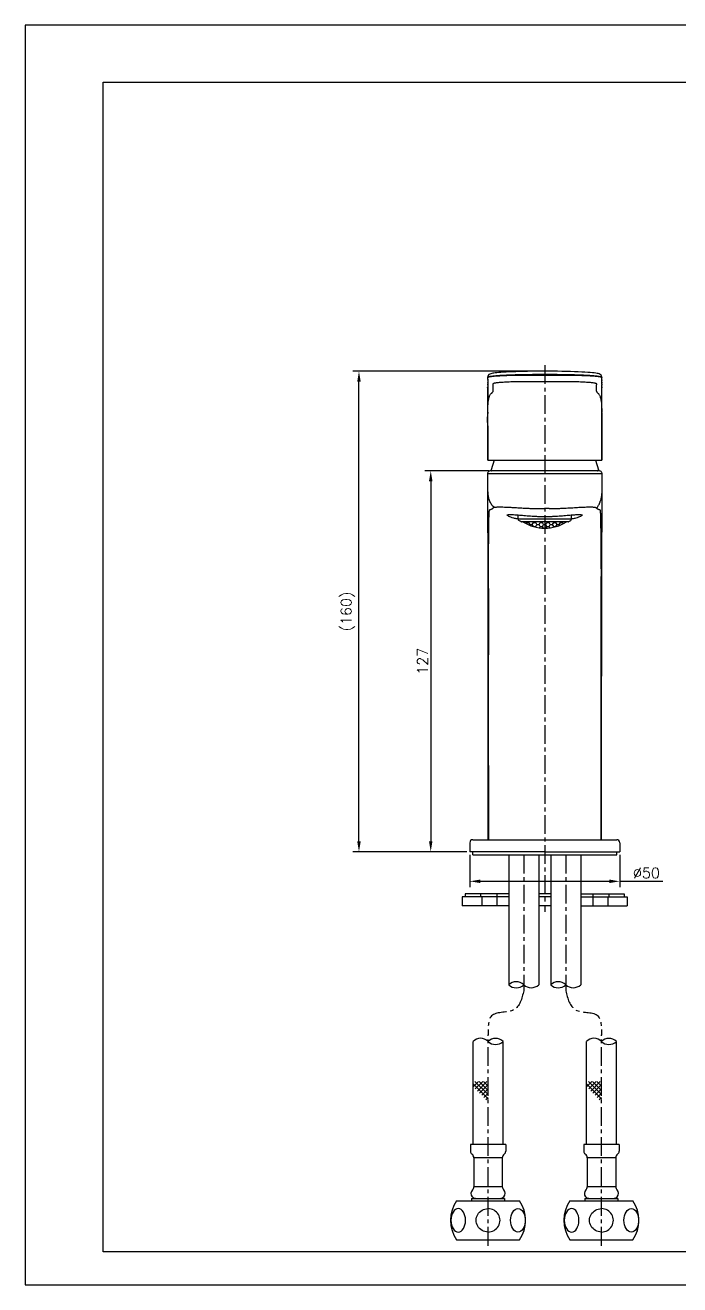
# Model space of a CAD drawing. Extents: x 20490 to 21084, y -3930 to -3510.
# Drawn here: x 20489.9 to 20708.2, y -3930.2 to -3510.2 of the extents above; entities that cross this region are included whole.
import ezdxf

# ---------------------------------------------------------------- set-up
doc = ezdxf.new("R2010")
doc.units = 0
doc.header["$LTSCALE"] = 5
doc.header["$MEASUREMENT"] = 0
doc.linetypes.add('CENTER', pattern=[2, 1.25, -0.25, 0.25, -0.25])
doc.layers.get('0').update_dxf_attribs({"color": 2, "linetype": 'CONTINUOUS'})
doc.layers.get('Defpoints').update_dxf_attribs({"linetype": 'CONTINUOUS'})
for name, color, linetype in [('02___PRT_ALL_AXES', 7, 'CONTINUOUS'), ('CENTER', 1, 'CENTER'), ('CL', 1, 'CENTER'), ('D', 2, 'CONTINUOUS'), ('DIM', 2, 'CONTINUOUS'), ('DWG', 7, 'CONTINUOUS'), ('TXT', 4, 'CONTINUOUS')]:
    doc.layers.add(name, color=color, linetype=linetype)
doc.styles.add('GHS', font='romans', dxfattribs={"bigfont": 'ghs'})
doc.dimstyles.new('HONG', dxfattribs={"dimscale": 0, "dimtxt": 3.5, "dimasz": 3.5, "dimexe": 2, "dimexo": 1, "dimgap": 1, "dimtad": 1, "dimdec": 4, "dimdsep": 46, "dimtxsty": 'GHS', "dimcen": 3, "dimclrd": 2, "dimclre": 2, "dimclrt": 2, "dimadec": 0, "dimazin": 0, "dimtfac": 1, "dimtdec": 4, "dimtmove": 0, "dimatfit": 2, "dimfxl": 0, "dimtvp": 1, "dimtolj": 1, "dimarcsym": 0})

# ---------------------------------------------------------------- blocks, each defined once
blk = doc.blocks.new('*D0')
at = {"layer": 'D', "color": 2, "lineweight": -2}
for p, q in [((20662.16, -3625.54), (20599.21, -3625.54)), ((20601.21, -3782.25), (20601.21, -3629.04)), ((20637.16, -3785.75), (20599.21, -3785.75))]:
    blk.add_line(p, q, dxfattribs=at)
at = {"layer": 'D', "color": 2}
for points in [[(20600.63, -3629.04), (20601.79, -3629.04), (20601.21, -3625.54)], [(20600.63, -3782.25), (20601.79, -3782.25), (20601.21, -3785.75)]]:
    blk.add_solid(points, dxfattribs=at)
at = {"layer": 'Defpoints', "color": 0}
for p in [(20601.21, -3625.54), (20663.16, -3625.54), (20638.16, -3785.75)]:
    blk.add_point(p, dxfattribs=at)
at = {"layer": 'D', "color": 2, "insert": (20597.54, -3705.65), "char_height": 3.5, "attachment_point": 5, "rotation": 90, "style": 'GHS'}
blk.add_mtext('\\A1;(160)', dxfattribs=at)
blk = doc.blocks.new('*D1')
at = {"layer": 'D', "color": 2, "lineweight": -2}
for p, q in [((20644.57, -3658.75), (20623.14, -3658.75)), ((20625.14, -3662.25), (20625.14, -3782.25)), ((20629.84, -3785.75), (20623.14, -3785.75))]:
    blk.add_line(p, q, dxfattribs=at)
at = {"layer": 'D', "color": 2}
for points in [[(20624.55, -3662.25), (20625.72, -3662.25), (20625.14, -3658.75)], [(20624.55, -3782.25), (20625.72, -3782.25), (20625.14, -3785.75)]]:
    blk.add_solid(points, dxfattribs=at)
at = {"layer": 'Defpoints', "color": 0}
for p in [(20645.57, -3658.75), (20625.14, -3785.75), (20630.84, -3785.75)]:
    blk.add_point(p, dxfattribs=at)
at = {"layer": 'D', "color": 2, "insert": (20622.39, -3722.25), "char_height": 3.5, "attachment_point": 5, "rotation": 90, "style": 'GHS'}
blk.add_mtext('\\A1;127', dxfattribs=at)
blk = doc.blocks.new('*D4')
at = {"layer": 'D', "color": 2, "lineweight": -2}
for p, q in [((20638.16, -3786.75), (20638.16, -3797.62)), ((20688.16, -3786.75), (20688.16, -3797.62)), ((20641.66, -3795.62), (20684.66, -3795.62)), ((20688.16, -3795.62), (20702.49, -3795.62))]:
    blk.add_line(p, q, dxfattribs=at)
at = {"layer": 'D', "color": 2}
for points in [[(20641.66, -3795.03), (20641.66, -3796.2), (20638.16, -3795.62)], [(20684.66, -3795.03), (20684.66, -3796.2), (20688.16, -3795.62)]]:
    blk.add_solid(points, dxfattribs=at)
at = {"layer": 'Defpoints', "color": 0}
for p in [(20638.16, -3785.75), (20688.16, -3785.75), (20688.16, -3795.62)]:
    blk.add_point(p, dxfattribs=at)
at = {"layer": 'D', "color": 2, "insert": (20697.07, -3792.87), "char_height": 3.5, "attachment_point": 5, "style": 'GHS'}
blk.add_mtext('\\A1;%%C50', dxfattribs=at)

msp = doc.modelspace()

# ---------------------------------------------------------------- hatches: boundary and pattern name
at = {"layer": 'D', "ltscale": 0.6}
h = msp.add_hatch(dxfattribs=at)
h.set_pattern_fill('HONEY', color=256, scale=6)
h.set_pattern_definition([(0, (5389.7571, -4227.4471), (1.125, 0.649519053), [0.75, -1.5]), (120, (5389.7571, -4227.4471), (-1.125, 0.649519053), [0.75, -1.5]), (60, (5389.7571, -4227.4471), (2e-16, 1.299038106), [-1.5, 0.75])])
h.paths.add_polyline_path([(20670.42731, -3675.75206), (20663.15744, -3675.75206), (20663.15744, -3677.87206, 0.142832607)])
h.paths.add_polyline_path([(20663.15744, -3675.75206), (20655.88756, -3675.75206, 0.142832607), (20663.15744, -3677.87206)])

# ---------------------------------------------------------------- linework, layer by layer
at = {"color": 7, "linetype": 'Continuous'}
for p, q in [((20644.11355, -3627.51401), (20644.10518, -3627.67273)), ((20644.1053, -3627.67271), (20644.10522, -3627.66456)), ((20644.10522, -3627.66456), (20644.10522, -3627.85325)), ((20644.15384, -3628.76202), (20644.15368, -3628.80173)), ((20644.15374, -3628.60645), (20644.15374, -3628.8088)), ((20644.15497, -3628.4894), (20644.15382, -3628.64263)), ((20663.15746, -3625.54185), (20660.3675, -3625.55323)), ((20682.1493, -3628.4811), (20682.14556, -3628.41303)), ((20682.15516, -3628.57906), (20682.1493, -3628.4811)), ((20682.15416, -3628.37018), (20682.15868, -3628.45858)), ((20682.15868, -3628.45858), (20682.16098, -3628.55838)), ((20682.16113, -3628.64734), (20682.16007, -3628.50243)), ((20682.16053, -3628.88359), (20682.16091, -3628.79957)), ((20682.16098, -3628.55838), (20682.16118, -3628.60645)), ((20682.16113, -3628.80177), (20682.16113, -3628.60645)), ((20682.20964, -3627.66454), (20682.20956, -3627.67271)), ((20682.20964, -3627.85323), (20682.20964, -3627.66454)), ((20644.10523, -3631.07921), (20644.10597, -3640.04536)), ((20644.15369, -3628.80879), (20644.15454, -3628.90692)), ((20644.15369, -3628.8088), (20644.15462, -3628.92602)), ((20644.15388, -3630.18521), (20644.15369, -3630.13731)), ((20644.15374, -3630.1373), (20644.15403, -3630.54286)), ((20644.15403, -3630.54286), (20644.15669, -3630.80243)), ((20644.15823, -3629.8855), (20644.15451, -3630.25071)), ((20644.15462, -3628.92602), (20644.15743, -3629.11068)), ((20644.15669, -3630.80243), (20644.16213, -3631.08249)), ((20644.15743, -3629.11068), (20644.15812, -3629.1945)), ((20644.15743, -3629.37189), (20644.15743, -3629.57185)), ((20644.15752, -3629.56477), (20644.15751, -3629.57179)), ((20644.15751, -3629.57179), (20644.15819, -3629.83074)), ((20644.15761, -3629.49582), (20644.15752, -3629.56477)), ((20644.15781, -3629.42357), (20644.15761, -3629.49582)), ((20644.15774, -3629.13002), (20644.15817, -3629.2041)), ((20644.15812, -3629.1945), (20644.15826, -3629.25609)), ((20644.15817, -3629.2041), (20644.15826, -3629.2561)), ((20644.15819, -3629.83074), (20644.15823, -3629.8855)), ((20644.1711, -3632.00468), (20644.17141, -3632.2366)), ((20644.17128, -3632.08384), (20644.17141, -3632.21509)), ((20682.14998, -3631.24444), (20682.16006, -3630.64927)), ((20682.15661, -3629.88801), (20682.15667, -3629.83625)), ((20682.15677, -3629.348), (20682.15662, -3629.28257)), ((20682.15667, -3629.83625), (20682.15736, -3629.62811)), ((20682.15669, -3629.21691), (20682.15715, -3629.13677)), ((20682.15709, -3629.42918), (20682.15677, -3629.348)), ((20682.15678, -3629.83531), (20682.15688, -3629.18615)), ((20682.15688, -3629.18615), (20682.16053, -3628.88359)), ((20682.15688, -3629.76839), (20682.15705, -3629.79477)), ((20682.15691, -3629.18343), (20682.15726, -3629.27651)), ((20682.15741, -3629.49517), (20682.15709, -3629.42914)), ((20682.15715, -3629.44561), (20682.15709, -3629.42918)), ((20682.15739, -3629.54603), (20682.15715, -3629.44561)), ((20682.15726, -3629.27651), (20682.15727, -3629.28254)), ((20682.15727, -3629.28254), (20682.15738, -3629.37186)), ((20682.16089, -3630.32749), (20682.15727, -3630.02081)), ((20682.15736, -3629.62811), (20682.15741, -3629.57149)), ((20682.15741, -3629.57149), (20682.15739, -3629.54603)), ((20682.15848, -3629.02443), (20682.16008, -3628.92631)), ((20682.15981, -3629.99938), (20682.16102, -3630.10063)), ((20682.16006, -3630.64927), (20682.16113, -3630.43754)), ((20682.16008, -3628.92631), (20682.16033, -3628.90955)), ((20682.16033, -3628.90955), (20682.16059, -3628.88982)), ((20682.16059, -3628.88982), (20682.16075, -3628.87582)), ((20682.16075, -3628.87582), (20682.16114, -3628.80177)), ((20682.16102, -3630.10063), (20682.16115, -3630.1373)), ((20682.16113, -3630.43745), (20682.16113, -3630.1373)), ((20682.20511, -3641.13649), (20682.20965, -3631.0792)), ((20644.10597, -3640.04536), (20644.14951, -3647.16423)), ((20682.16092, -3648.22037), (20682.20511, -3641.13649)), ((20644.15372, -3648.15623), (20644.15357, -3648.111)), ((20644.15434, -3648.34296), (20644.15392, -3648.21386)), ((20644.1553, -3648.67239), (20644.15434, -3648.34296)), ((20682.15791, -3655.15206), (20682.16116, -3648.15196)), ((20682.16188, -3647.95336), (20682.16116, -3648.15196)), ((20644.15747, -3655.15206), (20682.1574, -3655.15206)), ((20646.28244, -3655.15206), (20645.27915, -3658.36258)), ((20680.03244, -3655.15206), (20681.03572, -3658.36258)), ((20644.05055, -3659.75206), (20644.05055, -3665.75206)), ((20682.26426, -3659.75206), (20644.05058, -3659.75206)), ((20681.26385, -3658.75206), (20644.92704, -3658.75206)), ((20680.74938, -3658.75206), (20674.95744, -3658.75206)), ((20682.25953, -3675.52244), (20682.26383, -3659.75206)), ((20644.05102, -3665.85453), (20644.0525, -3674.63021)), ((20681.47894, -3669.43585), (20681.52122, -3669.33497)), ((20644.0525, -3674.63021), (20644.13595, -3684.41715)), ((20682.19045, -3682.9749), (20682.25953, -3675.52244)), ((20682.16066, -3688.2154), (20682.19045, -3682.9749)), ((20644.13595, -3684.41715), (20644.15868, -3692.20372)), ((20682.1253, -3764.59895), (20682.15675, -3689.99482)), ((20682.15675, -3689.99482), (20682.16066, -3688.2154)), ((20644.15868, -3692.20372), (20644.17364, -3741.86826)), ((20644.17364, -3741.86826), (20644.20631, -3781.75206)), ((20682.10849, -3781.75206), (20682.1253, -3764.59895)), ((20638.1574, -3782.75206), (20638.1574, -3785.75206)), ((20639.1574, -3781.75206), (20682.10848, -3781.75206)), ((20679.4074, -3781.75206), (20687.1574, -3781.75206)), ((20688.1574, -3782.75206), (20688.1574, -3785.75206)), ((20663.15744, -3785.75206), (20688.1574, -3785.75206))]:
    msp.add_line(p, q, dxfattribs=at)
at = {"color": 2}
for p, q in [((20639.25882, -3863.16498), (20644.25882, -3868.16498)), ((20639.30004, -3864.13223), (20641.05201, -3862.38025)), ((20639.88831, -3862.38025), (20644.25882, -3866.75077)), ((20640.00715, -3864.83933), (20642.46623, -3862.38025)), ((20640.71425, -3865.54644), (20643.88044, -3862.38025)), ((20641.30252, -3862.38025), (20644.25882, -3865.33655)), ((20641.42136, -3866.25355), (20644.25882, -3863.41608)), ((20642.71673, -3862.38025), (20644.25882, -3863.92234)), ((20677.06044, -3863.16498), (20682.06044, -3868.16498)), ((20677.10165, -3864.13223), (20678.85363, -3862.38025)), ((20677.68992, -3862.38025), (20682.06044, -3866.75077)), ((20677.80876, -3864.83933), (20680.26784, -3862.38025)), ((20678.51587, -3865.54644), (20681.68206, -3862.38025)), ((20679.10413, -3862.38025), (20682.06044, -3865.33655)), ((20679.22297, -3866.25355), (20682.06044, -3863.41608)), ((20680.51835, -3862.38025), (20682.06044, -3863.92234)), ((20642.12847, -3866.96065), (20644.25882, -3864.8303)), ((20642.83557, -3867.66776), (20644.25882, -3866.24451)), ((20643.54268, -3868.37487), (20644.25882, -3867.65872)), ((20679.93008, -3866.96065), (20682.06044, -3864.8303)), ((20680.63719, -3867.66776), (20682.06044, -3866.24451)), ((20681.34429, -3868.37487), (20682.06044, -3867.65872))]:
    msp.add_line(p, q, dxfattribs=at)
at = {"linetype": 'Continuous'}
msp.add_lwpolyline([(20489.91222, -3930.15456), (21083.91222, -3930.15456), (21083.91222, -3510.15456), (20489.91222, -3510.15456)], close=True, dxfattribs=at)
at = {"color": 7, "linetype": 'Continuous'}
for points in [[(20644.10523, -3627.85152), (20644.10883, -3627.98463), (20644.14189, -3628.27761)], [(20660.3675, -3625.55323), (20658.88168, -3625.56878), (20657.44294, -3625.5905), (20656.0612, -3625.61801), (20654.74527, -3625.65083), (20653.50276, -3625.68848), (20652.33995, -3625.73045), (20651.26142, -3625.77619), (20650.27071, -3625.82515), (20649.37038, -3625.87679), (20648.56091, -3625.93061), (20647.84133, -3625.98607), (20647.21013, -3626.04284), (20646.66573, -3626.10041), (20646.19847, -3626.15914), (20645.80691, -3626.21825), (20645.46094, -3626.28275), (20645.14457, -3626.36249), (20644.85072, -3626.47642), (20644.54664, -3626.67785), (20644.30889, -3626.9567), (20644.17453, -3627.2393), (20644.11355, -3627.51401)], [(20644.14189, -3628.27761), (20644.17767, -3628.45583), (20644.1931, -3628.52175)], [(20682.20617, -3627.62012), (20682.19735, -3627.4821), (20682.11988, -3627.18181), (20681.95374, -3626.88039), (20681.67228, -3626.60125), (20681.32241, -3626.4145), (20680.9908, -3626.31393), (20680.62223, -3626.23793), (20680.18531, -3626.16877), (20679.67046, -3626.10288), (20679.04771, -3626.03732), (20678.31749, -3625.97332), (20677.47657, -3625.91126), (20676.52668, -3625.85189), (20675.47086, -3625.79592), (20674.31552, -3625.74412), (20673.06935, -3625.69717), (20671.74317, -3625.65569), (20670.3497, -3625.62017), (20668.90316, -3625.59105), (20667.41894, -3625.5686), (20665.91319, -3625.55296), (20663.15746, -3625.54185)], [(20682.1411, -3628.3837), (20682.13162, -3628.46541), (20682.12039, -3628.5277), (20682.13845, -3628.45028), (20682.1768, -3628.25445)], [(20682.1768, -3628.25445), (20682.20836, -3627.93078), (20682.20962, -3627.85063)], [(20644.15553, -3630.68888), (20644.14526, -3630.73269), (20644.10804, -3630.98861), (20644.10518, -3631.07664)], [(20644.16213, -3631.08249), (20644.16773, -3631.47063), (20644.1711, -3632.00468)], [(20682.14347, -3632.28628), (20682.14503, -3631.72352), (20682.14998, -3631.24444)], [(20682.20965, -3631.07817), (20682.20741, -3630.9994), (20682.17283, -3630.74737), (20682.15946, -3630.68999)], [(20644.14951, -3647.16423), (20644.15664, -3650.10296), (20644.15731, -3655.15206)], [(20644.92704, -3658.75206), (20644.68821, -3658.82003), (20644.52285, -3658.90265), (20644.37576, -3659.01409), (20644.25151, -3659.15083), (20644.15445, -3659.30827), (20644.08814, -3659.48058), (20644.05458, -3659.6627), (20644.05058, -3659.75206)], [(20682.26387, -3659.75206), (20682.25986, -3659.6627), (20682.22631, -3659.48058), (20682.15999, -3659.30827), (20682.06294, -3659.15083), (20681.93869, -3659.01408), (20681.79159, -3658.90265), (20681.62623, -3658.82003), (20681.44651, -3658.76889), (20681.26385, -3658.75206)], [(20681.52122, -3669.33497), (20681.55261, -3669.25868), (20681.59151, -3669.16185), (20681.63717, -3669.04447), (20681.68854, -3668.90683), (20681.74486, -3668.74817), (20681.80501, -3668.56822), (20681.86797, -3668.36588), (20681.93272, -3668.13941), (20681.99693, -3667.89099), (20682.05875, -3667.62125), (20682.11558, -3667.33467), (20682.16512, -3667.0364), (20682.20614, -3666.72693), (20682.23729, -3666.4071), (20682.25685, -3666.08278), (20682.26372, -3665.75206)]]:
    msp.add_lwpolyline(points, dxfattribs=at)
for centre, radius, start, end in [((20644.49702, -3627.67751), 0.39094, 179.2970805, 183.4993871), ((20648.05769, -3628.60243), 3.90397, 176.6084812, 180.0589642), ((20648.12042, -3628.79561), 3.96672, 178.4615908, 179.5148713), ((20640.28095, -3628.23511), 3.89256, 356.400024, 357.3643518), ((20677.86372, -3628.80566), 4.29742, 0.0812295, 3.0225573), ((20663.67818, -3630.426), 19.52445, 179.7298665, 180.006196), ((20666.27227, -3630.42402), 22.11854, 180.0123823, 180.8299639), ((20665.27277, -3630.4346), 21.11906, 179.5011018, 179.7269349), ((20666.5253, -3630.42705), 22.3715, 180.8128236, 181.1106082), ((20695.52901, -3629.40603), 51.37153, 179.7445936, 179.9619238), ((20596.95109, -3629.21284), 47.20719, 359.7442303, 359.9471812), ((20696.22248, -3629.89109), 14.06587, 179.9874604, 180.2542493), ((20697.25699, -3629.26449), 15.10037, 179.8194571, 179.9693735), ((20692.92037, -3629.9031), 10.76375, 180.2683419, 180.6265948), ((20660.31428, -3630.43007), 21.84685, 0.0018796, 0.2690398), ((20742.11897, -3640.86914), 97.99453, 179.0284787, 179.2795334), ((20590.86347, -3640.76566), 91.32618, 0.8410681, 1.0079634), ((19751.50487, -3651.38108), 892.65469, 0.20989328, 0.38998974), ((19798.01648, -3651.45977), 846.14482, 0.22684577, 0.41682572), ((20645.56549, -3658.45206), 0.3, 162.6459754, 270), ((20680.74938, -3658.45206), 0.3, 270, 17.3540246), ((20673.79159, -3666.44295), 8.25333, 338.3171804, 339.0040137), ((20663.2769, -3808.05027), 136.7174, 89.423315, 90.0500867), ((4539.37554, -3737.85826), 16142.60468, 359.84420544, 0.155837548), ((36819.38592, -3738.6843), 16175.05001, 179.85568294, 180.152553671), ((20639.1574, -3782.75206), 1, 90, 180), ((20687.1574, -3782.75206), 1, 0, 90)]:
    msp.add_arc(centre, radius, start, end, dxfattribs=at)
for centre, radius, start, end in [((20653.65744, -3832.7093), 3.6244, 46.3881408, 133.6118592), ((20653.65744, -3827.60284), 3.52303, 224.7963347, 315.2036653), ((20658.65744, -3827.46182), 3.62378, 226.3787465, 313.6212535), ((20667.65744, -3832.7093), 3.6244, 46.3881408, 133.6118592), ((20667.65744, -3827.60284), 3.52303, 224.7963347, 315.2036653), ((20672.65744, -3827.46182), 3.62378, 226.3787465, 313.6212535), ((20641.75882, -3851.49244), 3.52303, 44.7963347, 135.2036653), ((20646.75882, -3851.63433), 3.6244, 46.3881408, 133.6118592), ((20646.75882, -3846.38598), 3.6244, 226.3881408, 313.6118592), ((20679.56044, -3851.49244), 3.52303, 44.7963347, 135.2036653), ((20684.56044, -3851.63433), 3.6244, 46.3881408, 133.6118592), ((20684.56044, -3846.38598), 3.6244, 226.3881408, 313.6118592)]:
    msp.add_arc(centre, radius, start, end)
for points in [[(20644.10859, -3627.80359), (20644.10637, -3627.81945), (20644.10531, -3627.8355), (20644.10523, -3627.85152)], [(20644.16582, -3628.47953), (20644.16153, -3628.54935), (20644.15701, -3628.61919), (20644.15513, -3628.68911)], [(20644.15369, -3630.13731), (20644.1538, -3630.01751), (20644.15721, -3629.89774), (20644.15795, -3629.77795)], [(20682.15705, -3629.79477), (20682.15757, -3629.86298), (20682.15873, -3629.93118), (20682.15981, -3629.99938)]]:
    msp.add_open_spline(points, degree=3, dxfattribs=at)
for points, knots in [([(20644.10628, -3627.66457), (20644.10748, -3627.62813), (20644.11762, -3627.57287), (20644.14259, -3627.49967), (20644.18268, -3627.44089), (20644.26158, -3627.38659), (20644.38635, -3627.33731), (20644.56428, -3627.28874), (20644.91306, -3627.21679), (20645.48787, -3627.1341), (20646.33512, -3627.04266), (20647.38329, -3626.95599), (20648.61961, -3626.87497), (20650.03035, -3626.80077), (20651.59837, -3626.73431), (20653.30489, -3626.67644), (20655.79683, -3626.61052), (20659.09421, -3626.55622), (20661.78107, -3626.54207), (20663.15744, -3626.54185)], [0, 0, 0, 0, 0.005675903, 0.008644582, 0.011999297, 0.016542216, 0.023297878, 0.032819815, 0.045218162, 0.078711973, 0.123153642, 0.177858011, 0.242404743, 0.316001024, 0.397745093, 0.486691063, 0.581779455, 0.785761168, 1, 1, 1, 1]), ([(20644.29585, -3627.56241), (20644.26175, -3627.57858), (20644.20559, -3627.61176), (20644.13871, -3627.69544), (20644.11445, -3627.76173), (20644.10859, -3627.80359)], [0, 0, 0, 0, 0.356222885, 0.601047404, 1, 1, 1, 1]), ([(20663.15744, -3626.99375), (20662.58304, -3626.99384), (20661.43899, -3626.98025), (20659.18854, -3626.96017), (20656.98471, -3626.95324), (20654.84586, -3626.96067), (20652.88906, -3626.97215), (20651.04801, -3627.00871), (20649.33836, -3627.06971), (20648.22001, -3627.12194), (20647.22466, -3627.18092), (20646.36084, -3627.24583), (20645.63525, -3627.31526), (20645.05185, -3627.38941), (20644.6576, -3627.45524), (20644.4214, -3627.51396), (20644.33192, -3627.5453), (20644.29585, -3627.56241)], [0, 0, 0, 0, 0.091188156, 0.181630707, 0.357283466, 0.441050753, 0.521183585, 0.667938635, 0.733358146, 0.792765223, 0.845671771, 0.891644415, 0.930283636, 0.961366702, 0.985012621, 0.993662115, 1, 1, 1, 1]), ([(20663.15744, -3626.54185), (20664.53378, -3626.54206), (20667.22059, -3626.55624), (20670.51791, -3626.61052), (20673.00982, -3626.67644), (20674.71632, -3626.73429), (20676.28434, -3626.80074), (20677.69508, -3626.87496), (20678.93139, -3626.95598), (20679.97967, -3627.04272), (20680.82699, -3627.13401), (20681.40167, -3627.21642), (20681.74995, -3627.2886), (20681.92765, -3627.33744), (20682.05284, -3627.38674), (20682.13261, -3627.44073), (20682.17366, -3627.49939), (20682.19731, -3627.5731), (20682.20692, -3627.62818), (20682.20817, -3627.66457)], [0, 0, 0, 0, 0.21423045, 0.418205415, 0.513291059, 0.602234477, 0.683976215, 0.757572782, 0.822117484, 0.87681809, 0.921281343, 0.954765211, 0.967122675, 0.976623324, 0.983417536, 0.98800756, 0.991376452, 0.994332293, 1, 1, 1, 1]), ([(20681.92143, -3627.52524), (20681.81305, -3627.49008), (20681.54053, -3627.43407), (20681.06126, -3627.361), (20680.4416, -3627.29076), (20679.68915, -3627.22423), (20678.80782, -3627.16283), (20677.39586, -3627.08474), (20675.36768, -3627.008), (20672.66405, -3626.9626), (20669.66445, -3626.95248), (20666.46232, -3626.96347), (20664.27062, -3626.98521), (20663.15744, -3626.99375)], [0, 0, 0, 0, 0.018189881, 0.044256786, 0.077441581, 0.117700624, 0.16484596, 0.218466742, 0.343442097, 0.488820599, 0.65010669, 0.822288278, 1, 1, 1, 1]), ([(20682.02378, -3627.56541), (20682.01649, -3627.56189), (20681.98314, -3627.54663), (20681.94861, -3627.53406), (20681.92143, -3627.52524)], [0, 0, 0, 0, 0.220871976, 1, 1, 1, 1]), ([(20682.09517, -3627.60822), (20682.09024, -3627.60449), (20682.06763, -3627.58835), (20682.04322, -3627.57481), (20682.02378, -3627.56541)], [0, 0, 0, 0, 0.222548591, 1, 1, 1, 1]), ([(20682.2098, -3627.85063), (20682.20946, -3627.80912), (20682.19623, -3627.74423), (20682.15374, -3627.66175), (20682.11731, -3627.625), (20682.09517, -3627.60822)], [0, 0, 0, 0, 0.450499681, 0.69864049, 1, 1, 1, 1]), ([(20644.17141, -3632.23691), (20644.17141, -3632.66784), (20644.16515, -3633.64335), (20644.13742, -3635.26997), (20644.11061, -3637.21561), (20644.1052, -3638.61687), (20644.10522, -3639.36675)], [0, 0, 0, 0, 0.181311175, 0.410434461, 0.684490041, 1, 1, 1, 1]), ([(20644.10664, -3631.07664), (20644.10596, -3631.05262), (20644.10996, -3630.99146), (20644.13405, -3630.89636), (20644.15046, -3630.82432), (20644.15661, -3630.78784)], [0, 0, 0, 0, 0.245489723, 0.622136972, 1, 1, 1, 1]), ([(20644.13852, -3639.2076), (20644.15052, -3638.50406), (20644.17782, -3637.50217), (20644.26442, -3636.24235), (20644.34923, -3635.46328), (20644.46089, -3634.79505), (20644.60008, -3634.23192), (20644.77068, -3633.768), (20644.96021, -3633.39443), (20645.1354, -3633.14264), (20645.27692, -3632.98395), (20645.37828, -3632.89218), (20645.47903, -3632.82064), (20645.56607, -3632.74568), (20645.64148, -3632.66745), (20645.73017, -3632.56925), (20645.8217, -3632.45115), (20645.91509, -3632.29309), (20645.97657, -3632.1499), (20645.96375, -3632.02801), (20645.95959, -3631.95074), (20645.96162, -3631.87143), (20645.96177, -3631.7649), (20645.9593, -3631.63185), (20645.96019, -3631.47199), (20645.96112, -3631.3116), (20645.96274, -3631.09714), (20645.95897, -3630.88239), (20645.96166, -3630.66733), (20645.97202, -3630.50623), (20645.98332, -3630.34559), (20645.98059, -3630.18289), (20645.94445, -3630.02427), (20645.9141, -3629.89099), (20645.91913, -3629.78027), (20645.94682, -3629.69518), (20646.0115, -3629.60016), (20646.12232, -3629.53577), (20646.25794, -3629.48838), (20646.48374, -3629.43022), (20646.85199, -3629.36439), (20647.39053, -3629.29098), (20648.05272, -3629.22143), (20648.83446, -3629.15663), (20649.73018, -3629.09737), (20650.73226, -3629.0445), (20652.25581, -3628.98186), (20653.89432, -3628.94224), (20655.63783, -3628.9229), (20657.55501, -3628.90623), (20659.53848, -3628.90414), (20661.58003, -3628.91439), (20662.62656, -3628.92735), (20663.15742, -3628.92717)], [0, 0, 0, 0, 0.077304602, 0.110070394, 0.138713283, 0.163366363, 0.184454295, 0.202345101, 0.217552735, 0.230357594, 0.235910182, 0.240886251, 0.245339001, 0.249474871, 0.253484323, 0.257266895, 0.26402013, 0.269805055, 0.277595899, 0.280328653, 0.283158551, 0.286108052, 0.289035651, 0.294863952, 0.300725664, 0.306598632, 0.312485522, 0.324286377, 0.330194291, 0.336108736, 0.342014397, 0.347900285, 0.353883282, 0.359860261, 0.362824375, 0.36593893, 0.369583665, 0.375190218, 0.379611717, 0.385400825, 0.400762733, 0.420691286, 0.4451026, 0.473904634, 0.506864903, 0.543721219, 0.584146596, 0.674384717, 0.723771607, 0.775706052, 0.885019901, 0.941678067, 1, 1, 1, 1]), ([(20644.15801, -3630.86067), (20644.15922, -3630.92348), (20644.16831, -3631.33113), (20644.1707, -3631.73891), (20644.17128, -3632.08384)], [0, 0, 0, 0, 0.154064262, 1, 1, 1, 1]), ([(20663.15742, -3628.92717), (20663.42561, -3628.92775), (20663.9561, -3628.92287), (20665.00195, -3628.91372), (20666.28403, -3628.90637), (20667.79386, -3628.90525), (20669.2607, -3628.91057), (20670.67253, -3628.92286), (20672.41536, -3628.94217), (20674.05344, -3628.98168), (20675.57652, -3629.04425), (20676.57853, -3629.09697), (20677.47447, -3629.15613), (20678.25665, -3629.22084), (20678.91932, -3629.29038), (20679.45849, -3629.3637), (20679.82751, -3629.42961), (20680.05421, -3629.48749), (20680.19059, -3629.53496), (20680.30222, -3629.59906), (20680.36755, -3629.69413), (20680.39557, -3629.77921), (20680.40086, -3629.88989), (20680.37074, -3630.02315), (20680.33445, -3630.18161), (20680.33143, -3630.34421), (20680.3428, -3630.50475), (20680.35337, -3630.66574), (20680.3553, -3630.88068), (20680.35184, -3631.14872), (20680.35487, -3631.41637), (20680.35543, -3631.6297), (20680.35341, -3631.76263), (20680.35322, -3631.86909), (20680.35531, -3631.94838), (20680.35163, -3632.02568), (20680.33778, -3632.14659), (20680.39771, -3632.2893), (20680.49006, -3632.4463), (20680.58043, -3632.56432), (20680.66841, -3632.66207), (20680.74319, -3632.74024), (20680.82909, -3632.81558), (20680.92908, -3632.88678), (20681.03046, -3632.97669), (20681.17238, -3633.13293), (20681.34675, -3633.38265), (20681.5375, -3633.75251), (20681.7081, -3634.21261), (20681.84938, -3634.77091), (20681.96178, -3635.43442), (20682.04741, -3636.20874), (20682.13535, -3637.46202), (20682.16317, -3638.45889), (20682.17551, -3639.15911)], [0, 0, 0, 0, 0.029516393, 0.058386018, 0.115110388, 0.170622327, 0.224556191, 0.276549937, 0.326012167, 0.416381999, 0.456872957, 0.493779033, 0.526812416, 0.555690052, 0.580154557, 0.600137735, 0.615563852, 0.621394893, 0.625843089, 0.631492841, 0.635153045, 0.638274582, 0.641242688, 0.647225303, 0.653215801, 0.659108541, 0.665020954, 0.670942284, 0.676856566, 0.688671433, 0.700445504, 0.706313739, 0.712150171, 0.715076094, 0.71803241, 0.720871786, 0.723602475, 0.731314729, 0.737092985, 0.743809114, 0.747580627, 0.751574688, 0.755706746, 0.760132713, 0.765073809, 0.77058549, 0.783331105, 0.798458352, 0.816274349, 0.837215266, 0.861748686, 0.890285327, 0.922922329, 1, 1, 1, 1]), ([(20682.20965, -3639.36637), (20682.20965, -3638.62759), (20682.20438, -3637.24373), (20682.17825, -3635.3163), (20682.15044, -3633.69514), (20682.14371, -3632.71879), (20682.14347, -3632.2862)], [0, 0, 0, 0, 0.313020168, 0.586328028, 0.816712985, 1, 1, 1, 1]), ([(20682.15846, -3630.78841), (20682.16683, -3630.83722), (20682.19131, -3630.93192), (20682.2101, -3631.02961), (20682.20863, -3631.07818)], [0, 0, 0, 0, 0.504747353, 1, 1, 1, 1]), ([(20644.10522, -3639.39906), (20644.10529, -3639.85946), (20644.11017, -3641.82786), (20644.12813, -3643.79619), (20644.13891, -3645.30414)], [0, 0, 0, 0, 0.233896793, 1, 1, 1, 1]), ([(20644.13888, -3645.30518), (20644.13266, -3644.31265), (20644.11966, -3642.42328), (20644.12088, -3640.53375), (20644.13218, -3639.63694)], [0, 0, 0, 0, 0.525317903, 1, 1, 1, 1]), ([(20682.1798, -3639.4251), (20682.19943, -3640.75932), (20682.18919, -3643.60234), (20682.16761, -3646.44496), (20682.16188, -3647.95336)], [0, 0, 0, 0, 0.469389398, 1, 1, 1, 1]), ([(20644.15729, -3655.15206), (20644.15711, -3654.18142), (20644.15671, -3652.02153), (20644.15841, -3649.86164), (20644.1553, -3648.67239)], [0.0927260001, 0.0927260001, 0.0927260001, 0.0927260001, 0.500448991, 1, 1, 1, 1]), ([(20682.16092, -3648.22039), (20682.15667, -3649.48444), (20682.1581, -3651.79501), (20682.15775, -3654.10556), (20682.15757, -3655.15206)], [0, 0, 0, 0, 0.4993393462, 0.9127369378, 0.9127369378, 0.9127369378, 0.9127369378]), ([(20646.2443, -3670.903), (20645.90355, -3670.6161), (20645.30611, -3669.894), (20644.69839, -3668.61071), (20644.33037, -3667.20505), (20644.24176, -3666.23268), (20644.24176, -3665.75206)], [0, 0, 0, 0, 0.235499974, 0.486683986, 0.745902619, 1, 1, 1, 1]), ([(20646.2443, -3670.903), (20646.28581, -3670.8885), (20646.40837, -3670.85255), (20646.67695, -3670.82459), (20647.09343, -3670.80672), (20647.66701, -3670.79324), (20648.38481, -3670.79192), (20649.2392, -3670.80292), (20650.22167, -3670.82977), (20651.32, -3670.87328), (20652.52226, -3670.94163), (20653.82029, -3671.03236), (20655.2099, -3671.11617), (20656.68299, -3671.19419), (20658.2279, -3671.26632), (20659.55512, -3671.31565), (20660.64429, -3671.34262), (20661.47751, -3671.34352), (20662.3163, -3671.33343), (20662.87696, -3671.3329), (20663.15738, -3671.33295)], [0, 0, 0, 0, 0.007788502, 0.022550904, 0.047640201, 0.081697548, 0.124150529, 0.174801948, 0.233055812, 0.298254419, 0.369514118, 0.446368441, 0.528757522, 0.616124886, 0.707688615, 0.802731104, 0.851398963, 0.900682303, 0.950323303, 1, 1, 1, 1]), ([(20664.65294, -3671.3398), (20664.87273, -3671.33945), (20665.31034, -3671.34216), (20665.96332, -3671.33586), (20666.60902, -3671.3175), (20667.45371, -3671.28974), (20668.48692, -3671.24777), (20670.06868, -3671.1724), (20671.92065, -3671.07338), (20673.97394, -3670.92551), (20675.53861, -3670.84861), (20676.66066, -3670.81266), (20677.3919, -3670.79876), (20678.04175, -3670.79291), (20678.60654, -3670.79265), (20679.08214, -3670.80053), (20679.46267, -3670.81684), (20679.74262, -3670.83817), (20679.92995, -3670.86198), (20680.04767, -3670.89211), (20680.14491, -3670.93004), (20680.23439, -3670.97269), (20680.31284, -3671.02719), (20680.36118, -3671.08041), (20680.39808, -3671.14509), (20680.4206, -3671.19285), (20680.44251, -3671.21823)], [0, 0, 0, 0, 0.041358004, 0.082344474, 0.122866674, 0.162903183, 0.241374355, 0.317440431, 0.460876292, 0.590338014, 0.704791339, 0.755619219, 0.801576209, 0.842408311, 0.877903981, 0.907847537, 0.931908856, 0.949557212, 0.96067805, 0.96738975, 0.972355675, 0.98030118, 0.98599301, 0.990218153, 0.993691066, 1, 1, 1, 1]), ([(20680.44242, -3671.21822), (20680.6583, -3670.97744), (20681.04552, -3670.42336), (20681.33267, -3669.81487), (20681.46094, -3669.49229)], [0, 0, 0, 0, 0.482281644, 1, 1, 1, 1]), ([(20644.38826, -3697.9425), (20644.3907, -3697.14234), (20644.3955, -3695.54202), (20644.39252, -3693.14448), (20644.40299, -3690.76179), (20644.41105, -3688.4147), (20644.43138, -3686.13053), (20644.44996, -3683.93619), (20644.46833, -3681.858), (20644.48761, -3679.921), (20644.50911, -3678.14862), (20644.53129, -3676.56231), (20644.55314, -3675.18074), (20644.57188, -3674.01939), (20644.59751, -3673.19486), (20644.63215, -3672.65444), (20644.65901, -3672.33997), (20644.68877, -3672.08774), (20644.72306, -3671.89653), (20644.75898, -3671.76701), (20644.7977, -3671.70184), (20644.82032, -3671.68712)], [0, 0, 0, 0, 0.091316665, 0.182633304, 0.273613304, 0.363237861, 0.450490232, 0.534298286, 0.613671308, 0.687667289, 0.755365307, 0.815954708, 0.868719384, 0.913051703, 0.948513329, 0.962841006, 0.974852397, 0.984517454, 0.991849443, 0.996920766, 1, 1, 1, 1]), ([(20644.82032, -3671.68713), (20644.82965, -3671.68105), (20644.85095, -3671.67716), (20644.88473, -3671.66835), (20644.91527, -3671.65939), (20644.93741, -3671.65393), (20644.94413, -3671.64947)], [0, 0, 0, 0, 0.257862993, 0.484517144, 0.813246147, 1, 1, 1, 1]), ([(20644.94414, -3671.6495), (20644.95742, -3671.64067), (20645.00559, -3671.6291), (20645.08771, -3671.60611), (20645.20009, -3671.56572), (20645.33728, -3671.51372), (20645.46914, -3671.44517), (20645.60275, -3671.38327), (20645.70499, -3671.33753), (20645.78823, -3671.28995), (20645.84428, -3671.24962), (20645.88825, -3671.20206), (20645.91712, -3671.14696), (20645.94771, -3671.08684), (20646.00483, -3671.02231), (20646.10613, -3670.95766), (20646.19193, -3670.92127), (20646.24429, -3670.90299)], [0, 0, 0, 0, 0.031185136, 0.094451072, 0.168300955, 0.264029246, 0.381338464, 0.458455784, 0.552113191, 0.600167123, 0.645744389, 0.686748248, 0.725369188, 0.766937277, 0.81842333, 0.891518153, 1, 1, 1, 1]), ([(20680.44242, -3671.21822), (20680.47969, -3671.26113), (20680.57961, -3671.32472), (20680.72606, -3671.38895), (20680.85295, -3671.44962), (20680.95519, -3671.50126), (20681.04492, -3671.53985), (20681.12481, -3671.56914), (20681.19448, -3671.59384), (20681.25622, -3671.61476), (20681.30411, -3671.62716), (20681.33684, -3671.63595), (20681.35798, -3671.64046), (20681.37668, -3671.65537), (20681.40518, -3671.66023), (20681.4388, -3671.6703), (20681.48016, -3671.68175), (20681.52898, -3671.71616), (20681.56494, -3671.79336), (20681.59339, -3671.90659), (20681.62116, -3672.06085), (20681.64629, -3672.25474), (20681.66926, -3672.48875), (20681.69003, -3672.76275), (20681.71682, -3673.20658), (20681.73907, -3673.858), (20681.75474, -3674.75247), (20681.77223, -3675.79281), (20681.7965, -3677.44931), (20681.82749, -3679.81764), (20681.8568, -3682.96293), (20681.88101, -3685.80949), (20681.90167, -3688.22664), (20681.91362, -3690.75601), (20681.91776, -3692.66925), (20681.9205, -3693.9524)], [0, 0, 0, 0, 0.007270175, 0.014733291, 0.02056366, 0.025234716, 0.029385466, 0.033046069, 0.0361169, 0.038840513, 0.041381898, 0.042432894, 0.04319084, 0.04410948, 0.04540443, 0.046806841, 0.048622551, 0.050867002, 0.05418374, 0.059196785, 0.065862814, 0.074187487, 0.084210222, 0.095930345, 0.109332669, 0.141079329, 0.179287483, 0.223757275, 0.274162847, 0.391184682, 0.526702527, 0.676478663, 0.755286263, 0.835878873, 1, 1, 1, 1])]:
    msp.add_open_spline(points, degree=3, knots=knots, dxfattribs=at)
at = {"layer": '02___PRT_ALL_AXES', "color": 7, "linetype": 'Continuous'}
for points, knots in [([(20650.65748, -3673.49729), (20650.65743, -3673.48232), (20650.67058, -3673.44789), (20650.7236, -3673.41484), (20650.80072, -3673.39038), (20650.96074, -3673.36153), (20651.23372, -3673.33852), (20651.64693, -3673.32401), (20652.17118, -3673.32962), (20652.80114, -3673.35414), (20653.53057, -3673.39799), (20654.35214, -3673.46009), (20655.25759, -3673.53904), (20656.23813, -3673.62988), (20657.2854, -3673.7181), (20658.39044, -3673.78421), (20659.54085, -3673.85403), (20660.72555, -3673.93181), (20661.93516, -3673.98201), (20662.74871, -3673.99437), (20663.15744, -3673.99437)], [0, 0, 0, 0, 0.003572819, 0.008054115, 0.014385427, 0.02289167, 0.046751193, 0.079708579, 0.12152103, 0.171820486, 0.230131663, 0.295881502, 0.368415407, 0.447004517, 0.530861198, 0.619181767, 0.711147165, 0.805879843, 0.90247093, 1, 1, 1, 1]), ([(20654.25744, -3674.81904), (20654.15544, -3674.80717), (20653.66486, -3674.74282), (20652.86309, -3674.57677), (20651.94794, -3674.28414), (20651.34132, -3674.01997), (20650.98593, -3673.81973), (20650.81097, -3673.69834), (20650.70123, -3673.60009), (20650.65758, -3673.52697), (20650.65748, -3673.49729)], [0.5229553055, 0.5229553055, 0.5229553055, 0.5229553055, 0.560532125, 0.7039895646, 0.8218593169, 0.9117361097, 0.9454088945, 0.9712217148, 0.9891373129, 1, 1, 1, 1]), ([(20667.77032, -3674.88626), (20667.01624, -3674.88377), (20665.47802, -3674.87396), (20663.15564, -3674.8694), (20660.83332, -3674.87398), (20659.29518, -3674.88378), (20658.54115, -3674.88626)], [0, 0, 0, 0, 0.245120754, 0.500011867, 0.754899812, 1, 1, 1, 1]), ([(20663.15744, -3673.99437), (20663.56612, -3673.99437), (20664.37959, -3673.98201), (20665.5891, -3673.93185), (20666.77369, -3673.85394), (20667.92401, -3673.78425), (20669.02896, -3673.71791), (20670.07621, -3673.62999), (20671.05671, -3673.5391), (20671.96215, -3673.4601), (20672.78374, -3673.398), (20673.51322, -3673.35427), (20674.14323, -3673.32918), (20674.66753, -3673.32453), (20675.03567, -3673.33687), (20675.27323, -3673.35474), (20675.40804, -3673.37031), (20675.51406, -3673.39011), (20675.59111, -3673.4153), (20675.64394, -3673.44829), (20675.6574, -3673.48244), (20675.65739, -3673.49727)], [0, 0, 0, 0, 0.097521828, 0.194105591, 0.288831517, 0.380791292, 0.469107442, 0.552960841, 0.63154933, 0.704083772, 0.769836034, 0.828152786, 0.878458193, 0.920274623, 0.953240863, 0.966320092, 0.977106777, 0.985626976, 0.991976414, 0.996462482, 1, 1, 1, 1]), ([(20675.65739, -3673.49727), (20675.65736, -3673.5268), (20675.61345, -3673.59974), (20675.50414, -3673.69818), (20675.329, -3673.81965), (20674.97354, -3674.01996), (20674.36661, -3674.2842), (20673.45103, -3674.57681), (20672.64952, -3674.74329), (20672.15902, -3674.80702), (20672.05744, -3674.81873)], [0, 0, 0, 0, 0.0108056162, 0.0287374056, 0.0545494408, 0.0882223635, 0.1781023354, 0.2959879214, 0.4394672128, 0.4768638773, 0.4768638773, 0.4768638773, 0.4768638773])]:
    msp.add_open_spline(points, degree=3, knots=knots, dxfattribs=at)
at = {"layer": 'CENTER'}
for p, q in [((20663.15744, -3623.54185), (20663.15744, -3805.75206)), ((20656.15744, -3786.75206), (20656.15744, -3832.08513)), ((20670.15744, -3786.75206), (20670.15952, -3832.10701))]:
    msp.add_line(p, q, dxfattribs=at)
at = {"layer": 'CL'}
for p, q in [((20644.25882, -3917.12393), (20644.25882, -3846.84611)), ((20682.06044, -3917.12393), (20682.06044, -3846.84611))]:
    msp.add_line(p, q, dxfattribs=at)
for points in [[(20656.15744, -3832.08513), (20652.85773, -3838.45772), (20645.7034, -3840.26362), (20644.25882, -3846.84611)], [(20670.15952, -3832.10701), (20673.46132, -3838.4796), (20680.61564, -3840.2855), (20682.06022, -3846.86799)]]:
    msp.add_spline(points, degree=3, dxfattribs=at)
at = {"layer": 'D', "color": 0}
msp.add_line((20680.74938, -3658.75206), (20676.65744, -3658.75206), dxfattribs=at)
at = {"layer": 'D', "ltscale": 0.6}
msp.add_line((20672.05744, -3674.88604), (20654.25744, -3674.88604), dxfattribs=at)
at = {"layer": 'D'}
for p, q in [((20641.73744, -3799.75206), (20641.73744, -3800.75206)), ((20642.15744, -3800.75206), (20642.15744, -3803.75206)), ((20684.15744, -3800.75206), (20684.15744, -3803.75206)), ((20684.57744, -3799.75206), (20684.57744, -3800.75206))]:
    msp.add_line(p, q, dxfattribs=at)
at = {"layer": 'DIM'}
for p, q in [((20649.00882, -3887.83013), (20639.50882, -3887.83013)), ((20686.81044, -3887.83013), (20677.31044, -3887.83013)), ((20649.00882, -3897.44009), (20639.50882, -3897.44009)), ((20686.81044, -3897.44009), (20677.31044, -3897.44009))]:
    msp.add_line(p, q, dxfattribs=at)
at = {"layer": 'DWG'}
for p, q in [((20654.25744, -3674.88604), (20654.25744, -3673.45411)), ((20672.05744, -3674.88604), (20672.05744, -3673.45408)), ((20655.14141, -3675.68508), (20654.50744, -3675.31905)), ((20670.92346, -3675.75206), (20655.39141, -3675.75206)), ((20671.17346, -3675.68508), (20671.80744, -3675.31905)), ((20663.15744, -3785.75206), (20638.15754, -3785.75206)), ((20639.15753, -3786.75206), (20639.15753, -3785.75206)), ((20639.15753, -3786.75206), (20663.15744, -3786.75206)), ((20651.15744, -3786.75206), (20651.15744, -3830.08513)), ((20661.15744, -3786.75206), (20661.15744, -3830.08513)), ((20663.15744, -3786.75206), (20687.15753, -3786.75206)), ((20665.15744, -3786.75206), (20665.15744, -3830.08513)), ((20675.15744, -3786.75206), (20675.15744, -3830.08513)), ((20687.15753, -3786.75206), (20687.15753, -3785.75283)), ((20635.65744, -3800.75206), (20635.65744, -3803.75206)), ((20651.15744, -3800.75206), (20635.65744, -3800.75206)), ((20636.65744, -3799.75206), (20636.65744, -3800.75206)), ((20651.15744, -3799.75206), (20636.65744, -3799.75206)), ((20647.15744, -3799.75206), (20647.15744, -3803.75206)), ((20665.15744, -3799.75206), (20661.15744, -3799.75206)), ((20665.15744, -3800.75206), (20661.15744, -3800.75206)), ((20675.15744, -3799.75206), (20689.65744, -3799.75206)), ((20675.15744, -3800.75206), (20690.65744, -3800.75206)), ((20679.15744, -3799.75206), (20679.15744, -3803.75206)), ((20689.65744, -3799.75206), (20689.65744, -3800.75206)), ((20690.65744, -3800.75206), (20690.65744, -3803.75206)), ((20651.15744, -3803.75206), (20635.65744, -3803.75206)), ((20665.15744, -3803.75206), (20661.15744, -3803.75206)), ((20675.15744, -3803.75206), (20690.65744, -3803.75206)), ((20639.25882, -3883.34581), (20639.25882, -3849.01015)), ((20649.25882, -3883.34581), (20649.25882, -3849.01015)), ((20677.06044, -3883.34581), (20677.06044, -3849.01015)), ((20687.06044, -3883.34581), (20687.06044, -3849.01015)), ((20650.15882, -3883.34581), (20638.35882, -3883.34581)), ((20638.35882, -3883.34581), (20638.35882, -3885.5935)), ((20650.15882, -3883.34581), (20650.15882, -3885.5935)), ((20687.96044, -3883.34581), (20676.16044, -3883.34581)), ((20676.16044, -3883.34581), (20676.16044, -3885.5935)), ((20687.96044, -3883.34581), (20687.96044, -3885.5935)), ((20639.50882, -3887.83013), (20639.50882, -3897.44009)), ((20649.00882, -3887.83013), (20649.00882, -3897.44009)), ((20677.31044, -3887.83013), (20677.31044, -3897.44009)), ((20686.81044, -3887.83013), (20686.81044, -3897.44009)), ((20638.75882, -3901.34581), (20638.75882, -3902.14581)), ((20638.75882, -3901.34581), (20644.25882, -3901.34581)), ((20639.35882, -3901.34581), (20649.75882, -3901.34581)), ((20649.75882, -3901.34581), (20649.56189, -3901.34581)), ((20649.75882, -3901.34581), (20649.75882, -3902.14581)), ((20676.56044, -3901.34581), (20676.56044, -3902.14581)), ((20676.56044, -3901.34581), (20682.06044, -3901.34581)), ((20677.16044, -3901.34581), (20687.56044, -3901.34581)), ((20687.56044, -3901.34581), (20687.3635, -3901.34581)), ((20687.56044, -3901.34581), (20687.56044, -3902.14581)), ((20633.75882, -3902.14581), (20654.75882, -3902.14581)), ((20671.56044, -3902.14581), (20692.56044, -3902.14581)), ((20633.75882, -3915.14581), (20654.75882, -3915.14581)), ((20671.56044, -3915.14581), (20692.56044, -3915.14581))]:
    msp.add_line(p, q, dxfattribs=at)
for centre, radius, start, end in [((20654.75744, -3674.88604), 0.5, 180, 240), ((20671.55744, -3674.88604), 0.5, 300, 0), ((20655.39141, -3675.25206), 0.5, 240, 270), ((20663.15744, -3664.3472), 13.52487, 237.4851014, 270), ((20663.15744, -3664.3472), 13.52487, 270, 302.5148986), ((20670.92346, -3675.25206), 0.5, 270, 300), ((20639.60882, -3885.5935), 1.25, 180, 234.4214743), ((20638.00882, -3887.83013), 1.5, 0, 54.4214743), ((20650.50882, -3887.83013), 1.5, 125.5785257, 180), ((20648.90882, -3885.5935), 1.25, 305.5785257, 0), ((20677.41044, -3885.5935), 1.25, 180, 234.4214743), ((20675.81044, -3887.83013), 1.5, 0, 54.4214743), ((20688.31044, -3887.83013), 1.5, 125.5785257, 180), ((20686.71044, -3885.5935), 1.25, 305.5785257, 0), ((20638.00882, -3897.44009), 1.5, 314.2663389, 0), ((20650.50882, -3897.44009), 1.5, 180, 225.7336611), ((20675.81044, -3897.44009), 1.5, 314.2663389, 0), ((20688.31044, -3897.44009), 1.5, 180, 225.7336611), ((20640.2075, -3899.69581), 1.65, 134.2663389, 222.0731288), ((20640.2075, -3899.69581), 1.65, 222.0731288, 259.6550493), ((20640.2075, -3899.69581), 1.65, 259.6550493, 270), ((20648.31014, -3899.69581), 1.65, 270, 280.3449507), ((20648.31014, -3899.69581), 1.65, 280.3449507, 317.9268712), ((20648.31014, -3899.69581), 1.65, 317.9268712, 45.7336611), ((20678.00912, -3899.69581), 1.65, 134.2663389, 222.0731288), ((20678.00912, -3899.69581), 1.65, 222.0731288, 259.6550493), ((20678.00912, -3899.69581), 1.65, 259.6550493, 270), ((20686.11175, -3899.69581), 1.65, 270, 280.3449507), ((20686.11175, -3899.69581), 1.65, 280.3449507, 317.9268712), ((20686.11175, -3899.69581), 1.65, 317.9268712, 45.7336611), ((20643.32132, -3908.64581), 11.5625, 145.7945421, 214.2054579), ((20645.19632, -3908.64581), 11.5625, 325.7945421, 34.2054579), ((20681.12294, -3908.64581), 11.5625, 145.7945421, 214.2054579), ((20682.99794, -3908.64581), 11.5625, 325.7945421, 34.2054579)]:
    msp.add_arc(centre, radius, start, end, dxfattribs=at)
at = {"layer": 'DWG', "extrusion": (0, 0, -1)}
for centre in [(20634.29953, -3908.65347), (20672.10114, -3908.65347)]:
    msp.add_ellipse(centre, major_axis=(0, 3.90287), ratio=0.627611633, dxfattribs=at)
for centre in [(20644.25882, -3908.65347), (20682.06044, -3908.65347)]:
    msp.add_ellipse(centre, major_axis=(-3.98229, 0), ratio=0.980057325, start_param=4.71238898, end_param=7.853981634, dxfattribs=at)
at = {"layer": 'DWG'}
for centre in [(20644.25882, -3908.65347), (20682.06044, -3908.65347)]:
    msp.add_ellipse(centre, major_axis=(3.98229, 0), ratio=0.980057325, start_param=4.71238898, end_param=7.853981634, dxfattribs=at)
for centre in [(20654.21811, -3908.65347), (20692.01973, -3908.65347)]:
    msp.add_ellipse(centre, major_axis=(0, 3.90287), ratio=0.627611633, dxfattribs=at)
at = {"layer": 'TXT', "color": 4}
for p, q in [((20515.91222, -3529.15456), (21069.91222, -3529.15456)), ((20515.91222, -3919.15456), (20515.91222, -3529.15456))]:
    msp.add_line(p, q, dxfattribs=at)
at = {"layer": 'TXT', "color": 4, "linetype": 'Continuous'}
msp.add_line((21069.91222, -3919.15456), (20515.91222, -3919.15456), dxfattribs=at)

# ---------------------------------------------------------------- dimensions: what is measured, and where the dimension line sits
at = {"layer": 'D'}
dim = msp.add_linear_dim(base=(20601.21117, -3625.54185), p1=(20638.1574, -3785.75206), p2=(20663.15746, -3625.54185), angle=90, text='(160)', dimstyle='HONG', override={"dimscale": 1}, dxfattribs=at)
dim.commit()
dim.dimension.update_dxf_attribs({"geometry": '*D0', "text_midpoint": (20601.21117, -3705.64696), "dimtype": 128})
dim = msp.add_linear_dim(base=(20625.13631, -3785.75206), p1=(20645.56549, -3658.75206), p2=(20630.84052, -3785.75206), angle=90, dimstyle='HONG', override={"dimscale": 1}, dxfattribs=at)
dim.commit()
dim.dimension.update_dxf_attribs({"geometry": '*D1', "text_midpoint": (20625.13631, -3722.25206), "dimtype": 128})
dim = msp.add_linear_dim(base=(20688.1574, -3795.61815), p1=(20638.1574, -3785.75206), p2=(20688.1574, -3785.75206), text='%%C<>', dimstyle='HONG', override={"dimscale": 1}, dxfattribs=at)
dim.commit()
dim.dimension.update_dxf_attribs({"geometry": '*D4', "text_midpoint": (20697.07407, -3795.61815), "dimtype": 128})

doc.saveas('drawing.dxf')
